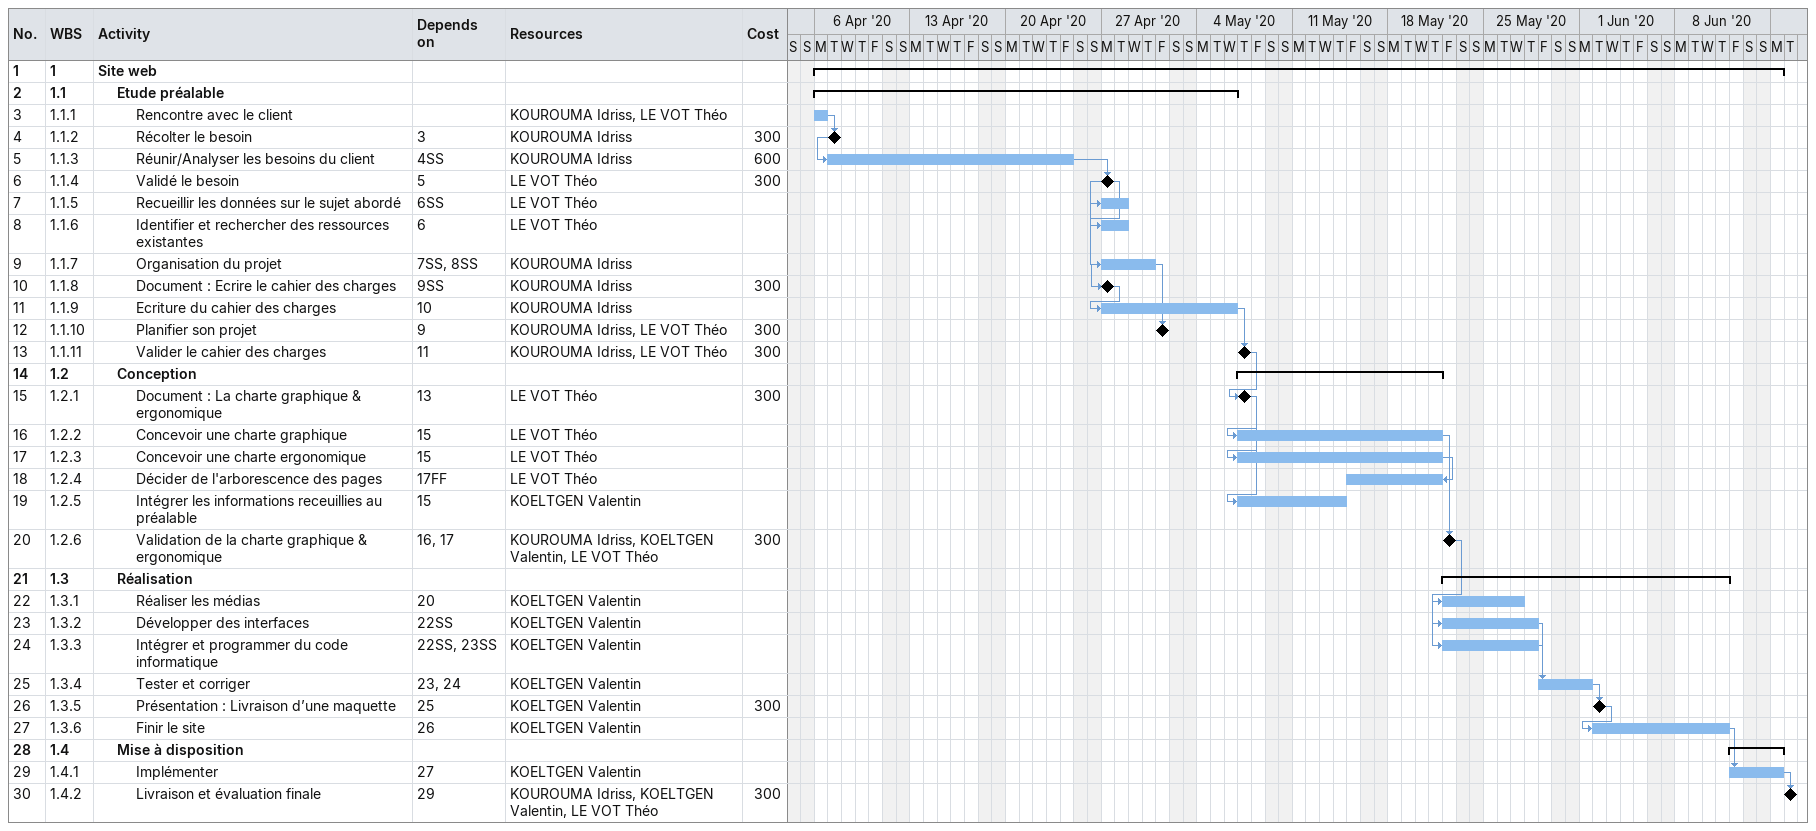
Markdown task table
| ID | WBS | Task | Start | Finish | Predecessors | Resources | Cost |
|---|---|---|---|---|---|---|---|
| 1 | 1 | **Site web** | 2020-04-06 | 2020-06-15 |  |  |  |
| 2 | 1.1 | **Etude préalable** | 2020-04-06 | 2020-05-06 |  |  |  |
| 3 | 1.1.1 | Rencontre avec le client | 2020-04-06 | 2020-04-06 |  | KOUROUMA Idriss, LE VOT Théo |  |
| 4 | 1.1.2 | Récolter le besoin (milestone) | 2020-04-07 | 2020-04-07 | 3 | KOUROUMA Idriss | 300 |
| 5 | 1.1.3 | Réunir/Analyser les besoins du client | 2020-04-07 | 2020-04-24 | 4SS | KOUROUMA Idriss | 600 |
| 6 | 1.1.4 | Validé le besoin (milestone) | 2020-04-27 | 2020-04-27 | 5 | LE VOT Théo | 300 |
| 7 | 1.1.5 | Recueillir les données sur le sujet abordé | 2020-04-27 | 2020-04-28 | 6SS | LE VOT Théo |  |
| 8 | 1.1.6 | Identifier et rechercher des ressources existantes | 2020-04-27 | 2020-04-28 | 6 | LE VOT Théo |  |
| 9 | 1.1.7 | Organisation du projet | 2020-04-27 | 2020-04-30 | 7SS, 8SS | KOUROUMA Idriss |  |
| 10 | 1.1.8 | Document : Ecrire le cahier des charges (milestone) | 2020-04-27 | 2020-04-27 | 9SS | KOUROUMA Idriss | 300 |
| 11 | 1.1.9 | Ecriture du cahier des charges | 2020-04-27 | 2020-05-06 | 10 | KOUROUMA Idriss |  |
| 12 | 1.1.10 | Planifier son projet (milestone) | 2020-05-01 | 2020-05-01 | 9 | KOUROUMA Idriss, LE VOT Théo | 300 |
| 13 | 1.1.11 | Valider le cahier des charges (milestone) | 2020-05-07 | 2020-05-07 | 11 | KOUROUMA Idriss, LE VOT Théo | 300 |
| 14 | 1.2 | **Conception** | 2020-05-07 | 2020-05-21 |  |  |  |
| 15 | 1.2.1 | Document : La charte graphique & ergonomique (milestone) | 2020-05-07 | 2020-05-07 | 13 | LE VOT Théo | 300 |
| 16 | 1.2.2 | Concevoir une charte graphique | 2020-05-07 | 2020-05-21 | 15 | LE VOT Théo |  |
| 17 | 1.2.3 | Concevoir une charte ergonomique | 2020-05-07 | 2020-05-21 | 15 | LE VOT Théo |  |
| 18 | 1.2.4 | Décider de l'arborescence des pages | 2020-05-15 | 2020-05-21 | 17FF | LE VOT Théo |  |
| 19 | 1.2.5 | Intégrer les informations receuillies au préalable | 2020-05-07 | 2020-05-14 | 15 | KOELTGEN Valentin |  |
| 20 | 1.2.6 | Validation de la charte graphique & ergonomique (milestone) | 2020-05-22 | 2020-05-22 | 16, 17 | KOUROUMA Idriss, KOELTGEN Valentin, LE VOT Théo | 300 |
| 21 | 1.3 | **Réalisation** | 2020-05-22 | 2020-06-11 |  |  |  |
| 22 | 1.3.1 | Réaliser les médias | 2020-05-22 | 2020-05-27 | 20 | KOELTGEN Valentin |  |
| 23 | 1.3.2 | Développer des interfaces | 2020-05-22 | 2020-05-28 | 22SS | KOELTGEN Valentin |  |
| 24 | 1.3.3 | Intégrer et programmer du code informatique | 2020-05-22 | 2020-05-28 | 22SS, 23SS | KOELTGEN Valentin |  |
| 25 | 1.3.4 | Tester et corriger | 2020-05-29 | 2020-06-01 | 23, 24 | KOELTGEN Valentin |  |
| 26 | 1.3.5 | Présentation : Livraison d’une maquette (milestone) | 2020-06-02 | 2020-06-02 | 25 | KOELTGEN Valentin | 300 |
| 27 | 1.3.6 | Finir le site | 2020-06-02 | 2020-06-11 | 26 | KOELTGEN Valentin |  |
| 28 | 1.4 | **Mise à disposition** | 2020-06-12 | 2020-06-15 |  |  |  |
| 29 | 1.4.1 | Implémenter | 2020-06-12 | 2020-06-15 | 27 | KOELTGEN Valentin |  |
| 30 | 1.4.2 | Livraison et évaluation finale (milestone) | 2020-06-16 | 2020-06-16 | 29 | KOUROUMA Idriss, KOELTGEN Valentin, LE VOT Théo | 300 |
